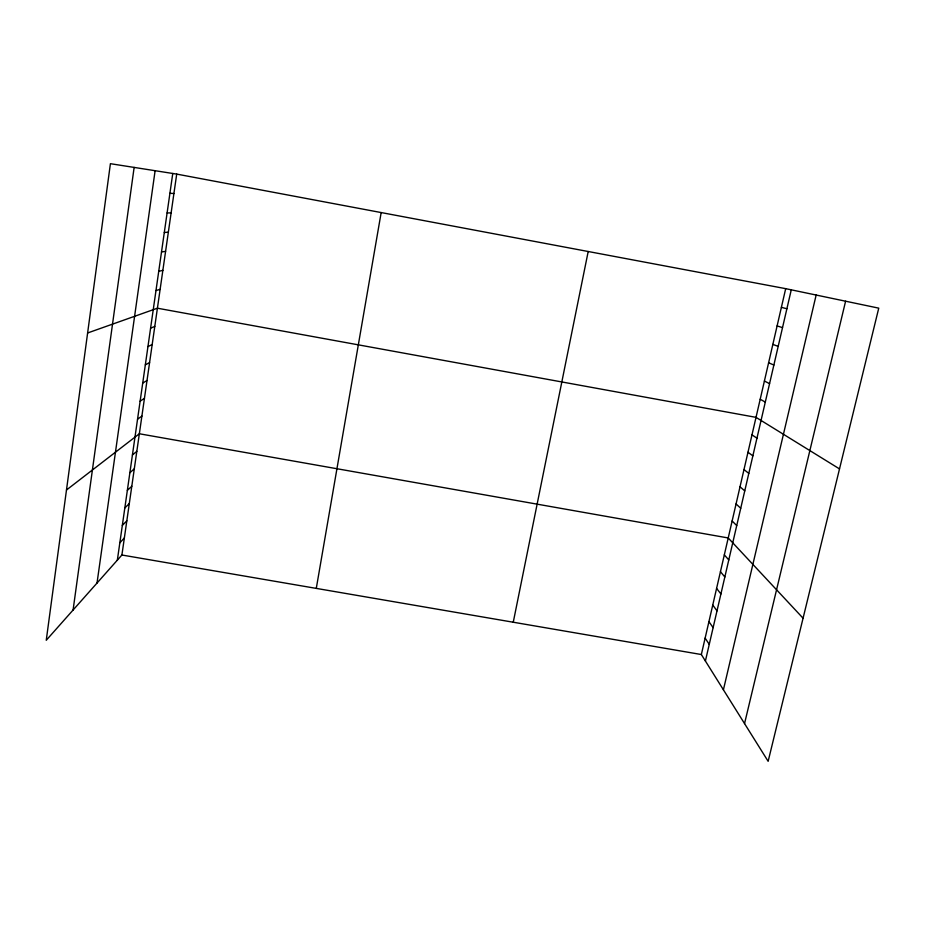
<?xml version="1.0" encoding="UTF-8"?>
<svg xmlns="http://www.w3.org/2000/svg" width="925" height="925" viewBox="0 0 925 925"><rect width="100%" height="100%" fill="white"/><g stroke="black" fill="none" stroke-linecap="round" stroke-linejoin="round"><path stroke-width="1.39" d="M73.087 610.038L134.137 167.413M97.021 583.051L155.111 170.709M117.348 560.157L172.755 173.484M121.903 555.012L176.71 174.097L110.41 163.69L46.25 640.273L121.903 555.012L701.347 654.53L768.143 761.31L878.75 308.152L785.695 288.658L176.71 174.097M316.281 588.393L381.169 212.565M513.259 622.224L588.196 251.508M701.347 654.53L785.695 288.658M705.405 661.005L791.268 289.826M723.408 689.796L816.151 295.04M744.544 723.581L845.6 301.203M119.822 542.848L124.366 537.945M122.32 525.446L126.829 520.798M124.829 507.964L129.303 503.558M127.338 490.389L131.801 486.238M129.87 472.733L134.298 468.836M132.414 454.984L136.819 451.342M66.484 489.996L139.351 433.767L728.229 537.968L803.073 618.212M137.547 419.21L141.895 416.1M140.126 401.184L144.45 398.34M142.727 383.077L147.017 380.499M145.329 364.866L149.596 362.565M147.954 346.574L152.186 344.539M150.59 328.178L154.787 326.421M87.621 332.977L157.412 308.21L756.026 417.36L839.518 468.906M155.978 290.543L160.129 289.352M158.742 271.291L162.858 270.401M161.517 251.935L165.598 251.346M164.303 232.487L168.35 232.187M167.113 212.923L171.125 212.923M169.923 193.256L173.912 193.568M781.394 307.331L786.886 308.777M777.116 325.901L782.527 327.635M772.849 344.377L778.179 346.401M768.617 362.762L773.867 365.051M764.397 381.054L769.577 383.621M760.2 399.253L765.299 402.086M751.99 434.842L756.951 438.207M747.99 452.244L752.857 455.852M743.989 469.553L748.799 473.415M740.023 486.781L744.752 490.897M736.069 503.928L740.728 508.288M732.138 520.983L736.728 525.597M724.333 554.861L728.784 559.949M720.448 571.673L724.842 576.992M716.597 588.404L720.91 593.966M712.759 605.054L717.002 610.847M708.932 621.635L713.117 627.647M705.139 638.123L709.255 644.367"/></g></svg>
